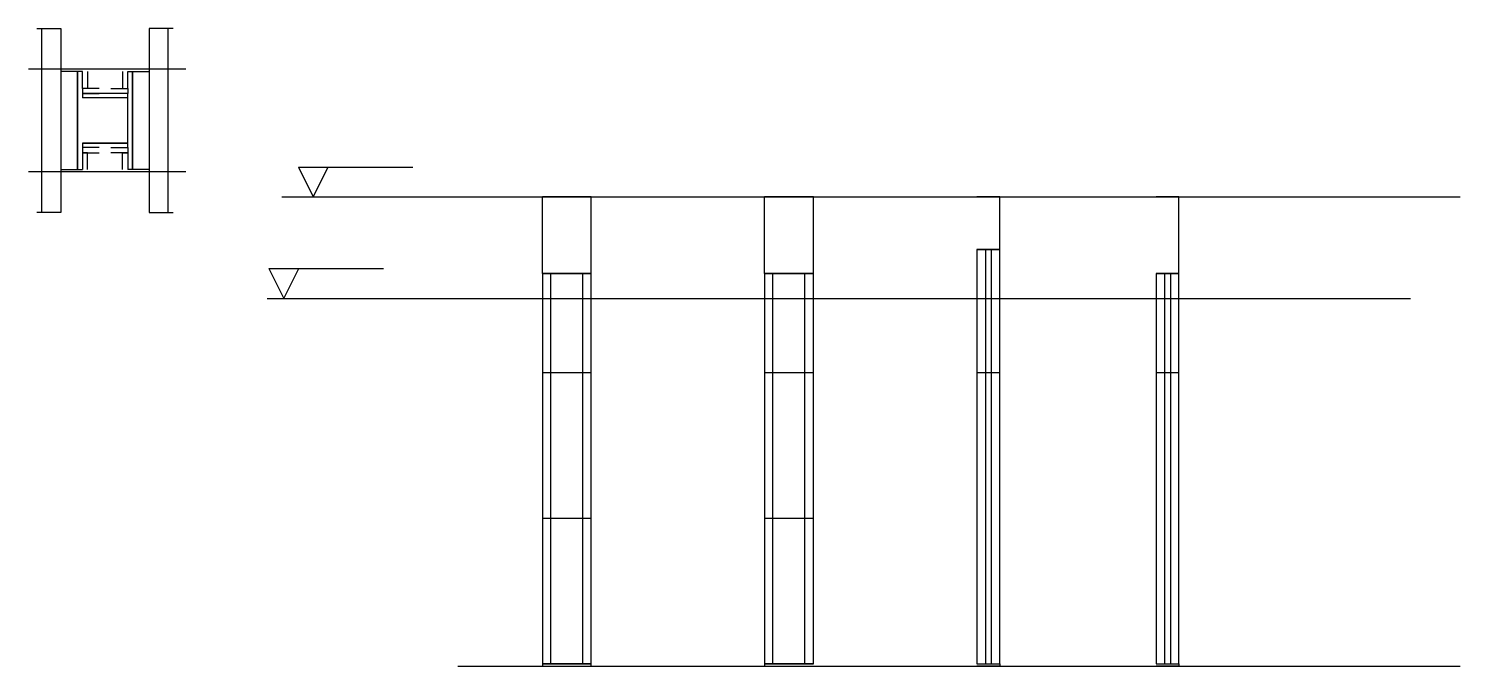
# Model space of a CAD drawing. Header units: metres. Extents: x 7955 to 9154, y 4066 to 4600.
import ezdxf

# ---------------------------------------------------------------- set-up
doc = ezdxf.new("R2010")
doc.units = ezdxf.units.M
for name, color, linetype in [('CHAPA', 7, 'Continuous'), ('COTA', 7, 'Continuous'), ('Hachura', 7, 'Continuous'), ('Madeira', 7, 'Continuous'), ('NIVEL 1° PAV.', 7, 'Continuous'), ('NIVEL 2° PAV.', 7, 'Continuous'), ('Nível', 7, 'Continuous'), ('Painéis', 7, 'Continuous'), ('Perfil Metálico', 7, 'Continuous'), ('SARR_2.2x7', 7, 'Continuous'), ('SARRAFO', 7, 'Continuous'), ('Sarrafo de Pressão', 7, 'Continuous')]:
    doc.layers.add(name, color=color, linetype=linetype)

msp = doc.modelspace()

# ---------------------------------------------------------------- linework, layer by layer
at = {"layer": 'CHAPA', "color": 7, "lineweight": 25}
for points in [[(7999.5, 4563.7), (7995.5, 4563.7), (7995.5, 4481.7), (7999.5, 4481.7)], [(7999.5, 4563.7), (7995.5, 4563.7), (7995.5, 4481.7), (7999.5, 4481.7)], [(8037.5, 4563.7), (8041.5, 4563.7), (8041.5, 4481.7), (8037.5, 4481.7)], [(8037.5, 4563.7), (8041.5, 4563.7), (8041.5, 4481.7), (8037.5, 4481.7)], [(8037.5, 4541.7), (8037.5, 4545.3), (7999.5, 4545.3), (7999.5, 4541.7)], [(8037.5, 4541.7), (8037.5, 4545.3), (7999.5, 4545.3), (7999.5, 4541.7)], [(8037.5, 4500.1), (8037.5, 4503.7), (7999.5, 4503.7), (7999.5, 4500.1)], [(8037.5, 4500.1), (8037.5, 4503.7), (7999.5, 4503.7), (7999.5, 4500.1)]]:
    msp.add_lwpolyline(points, dxfattribs=at)
at = {"layer": 'COTA', "color": 7, "lineweight": 25}
for p, q in [((8425.9, 4458.8), (8384.9, 4458.8)), ((8384.9, 4394.8), (8384.9, 4458.8)), ((8425.9, 4394.8), (8425.9, 4458.8)), ((8611.9, 4458.8), (8570.9, 4458.8)), ((8570.9, 4394.8), (8570.9, 4458.8)), ((8611.9, 4394.8), (8611.9, 4458.8))]:
    msp.add_line(p, q, dxfattribs=at)
for points in [[(8749, 4414.8), (8768, 4414.8), (8768, 4458.8), (8749, 4458.8)], [(8899.1, 4394.8), (8918.1, 4394.8), (8918.1, 4458.8), (8899.1, 4458.8)]]:
    msp.add_lwpolyline(points, dxfattribs=at)
at = {"layer": 'Hachura', "color": 7, "lineweight": 25}
for p, q in [((8086.3, 4565.7), (7954.5, 4565.7)), ((8086.3, 4479.7), (7954.5, 4479.7))]:
    msp.add_line(p, q, dxfattribs=at)
at = {"layer": 'Madeira', "color": 7, "lineweight": 25}
for points in [[(7981.5, 4481.7), (7995.5, 4481.7), (7995.5, 4563.7), (7981.5, 4563.7)], [(8055.5, 4481.7), (8041.5, 4481.7), (8041.5, 4563.7), (8055.5, 4563.7)]]:
    msp.add_lwpolyline(points, dxfattribs=at)
at = {"layer": 'NIVEL 1° PAV.', "color": 7, "lineweight": 25}
for p, q in [((8180.5, 4483.8), (8276.5, 4483.8)), ((8180.5, 4483.8), (8193, 4458.8)), ((8193, 4458.8), (8205.5, 4483.8)), ((8166.7, 4458.8), (9112.3, 4458.8)), ((8314.1, 4458.8), (9153.9, 4458.8))]:
    msp.add_line(p, q, dxfattribs=at)
at = {"layer": 'NIVEL 2° PAV.', "color": 7, "lineweight": 25}
for p, q in [((8155.8, 4398.8), (8251.8, 4398.8)), ((8155.8, 4398.8), (8168.3, 4373.8)), ((8168.3, 4373.8), (8180.8, 4398.8)), ((8154.4, 4373.8), (9112.3, 4373.8))]:
    msp.add_line(p, q, dxfattribs=at)
at = {"layer": 'Nível', "color": 7, "lineweight": 25}
for p, q in [((8314.1, 4458.8), (9153.9, 4458.8)), ((8314.1, 4065.8), (9153.9, 4065.8))]:
    msp.add_line(p, q, dxfattribs=at)
at = {"layer": 'Painéis', "color": 7, "lineweight": 25}
for p, q in [((8749, 4414.8), (8768, 4414.8)), ((8768, 4414.8), (8749, 4414.8)), ((8749, 4414.8), (8749, 4067.8)), ((8768, 4414.8), (8749, 4414.8)), ((8768, 4414.8), (8749, 4414.8)), ((8749, 4414.8), (8768, 4414.8)), ((8768, 4414.8), (8749, 4414.8)), ((8768, 4414.8), (8749, 4414.8)), ((8768, 4414.8), (8749, 4414.8)), ((8768, 4067.8), (8768, 4414.8)), ((8425.9, 4394.8), (8384.9, 4394.8)), ((8384.9, 4394.8), (8425.9, 4394.8)), ((8384.9, 4394.8), (8384.9, 4065.8)), ((8384.9, 4394.8), (8384.9, 4394.8)), ((8384.9, 4394.8), (8425.9, 4394.8)), ((8425.9, 4394.8), (8384.9, 4394.8)), ((8384.9, 4394.8), (8425.9, 4394.8)), ((8384.9, 4394.8), (8384.9, 4394.8)), ((8384.9, 4394.8), (8425.9, 4394.8)), ((8425.9, 4065.8), (8425.9, 4394.8)), ((8570.9, 4394.8), (8611.9, 4394.8)), ((8570.9, 4394.8), (8570.9, 4067.8)), ((8570.9, 4394.8), (8570.9, 4394.8)), ((8570.9, 4394.8), (8611.9, 4394.8)), ((8570.9, 4394.8), (8611.9, 4394.8)), ((8570.9, 4394.8), (8570.9, 4394.8)), ((8570.9, 4394.8), (8611.9, 4394.8)), ((8611.9, 4067.8), (8611.9, 4394.8)), ((8899.1, 4394.8), (8918.1, 4394.8)), ((8918.1, 4394.8), (8899.1, 4394.8)), ((8899.1, 4394.8), (8899.1, 4067.8)), ((8918.1, 4394.8), (8899.1, 4394.8)), ((8918.1, 4394.8), (8899.1, 4394.8)), ((8899.1, 4394.8), (8918.1, 4394.8)), ((8918.1, 4394.8), (8899.1, 4394.8)), ((8918.1, 4394.8), (8899.1, 4394.8)), ((8918.1, 4394.8), (8899.1, 4394.8)), ((8918.1, 4067.8), (8918.1, 4394.8)), ((8384.9, 4311.8), (8425.9, 4311.8)), ((8570.9, 4311.8), (8611.9, 4311.8)), ((8749, 4311.8), (8768, 4311.8)), ((8899.1, 4311.8), (8918.1, 4311.8)), ((8384.9, 4189.8), (8425.9, 4189.8)), ((8570.9, 4189.8), (8611.9, 4189.8)), ((8384.9, 4067.8), (8425.9, 4067.8)), ((8570.9, 4067.8), (8611.9, 4067.8))]:
    msp.add_line(p, q, dxfattribs=at)
for points in [[(7999.5, 4503.7), (8037.5, 4503.7), (8037.5, 4541.7), (7999.5, 4541.7)], [(8384.9, 4394.8), (8425.9, 4394.8), (8425.9, 4394.8), (8384.9, 4394.8)], [(8384.9, 4394.8), (8425.9, 4394.8), (8425.9, 4394.8), (8384.9, 4394.8)], [(8570.9, 4394.8), (8611.9, 4394.8), (8611.9, 4394.8), (8570.9, 4394.8)], [(8570.9, 4394.8), (8611.9, 4394.8), (8611.9, 4394.8), (8570.9, 4394.8)], [(8425.9, 4067.8), (8384.9, 4067.8), (8384.9, 4065.8), (8425.9, 4065.8)], [(8611.9, 4067.8), (8570.9, 4067.8), (8570.9, 4065.8), (8611.9, 4065.8)], [(8749, 4067.8), (8768, 4067.8), (8768, 4065.8), (8749, 4065.8)], [(8899.1, 4067.8), (8918.1, 4067.8), (8918.1, 4065.8), (8899.1, 4065.8)]]:
    msp.add_lwpolyline(points, dxfattribs=at)
at = {"layer": 'Perfil Metálico', "color": 7, "lineweight": 25}
for points in [[(7961.5, 4599.7), (7981.5, 4599.7), (7981.5, 4445.7), (7961.5, 4445.7)], [(7977.5, 4445.7), (7965.5, 4445.7), (7965.5, 4599.7), (7977.5, 4599.7)], [(8075.5, 4599.7), (8055.5, 4599.7), (8055.5, 4445.7), (8075.5, 4445.7)], [(8059.5, 4445.7), (8071.5, 4445.7), (8071.5, 4599.7), (8059.5, 4599.7)]]:
    msp.add_lwpolyline(points, dxfattribs=at)
at = {"layer": 'SARR_2.2x7', "color": 7, "lineweight": 25}
for p, q in [((8756, 4414.8), (8756, 4414.8)), ((8756, 4414.8), (8756, 4311.8)), ((8756, 4414.8), (8756, 4414.8)), ((8761, 4414.8), (8761, 4414.8)), ((8761, 4414.8), (8761, 4311.8)), ((8761, 4414.8), (8761, 4414.8)), ((8906.1, 4394.8), (8906.1, 4394.8)), ((8906.1, 4394.8), (8906.1, 4394.8)), ((8906.1, 4394.8), (8906.1, 4311.8)), ((8911.1, 4394.8), (8911.1, 4394.8)), ((8911.1, 4394.8), (8911.1, 4394.8)), ((8911.1, 4394.8), (8911.1, 4311.8)), ((8756, 4311.8), (8756, 4067.8)), ((8761, 4311.8), (8761, 4067.8)), ((8906.1, 4311.8), (8906.1, 4067.8)), ((8911.1, 4311.8), (8911.1, 4067.8))]:
    msp.add_line(p, q, dxfattribs=at)
at = {"layer": 'SARRAFO', "color": 7, "lineweight": 25}
for points in [[(8003.9, 4563.7), (8003.9, 4549.7), (7999.5, 4549.7), (7999.5, 4563.7)], [(8033.1, 4563.7), (8033.1, 4549.7), (8037.5, 4549.7), (8037.5, 4563.7)], [(8013.5, 4549.7), (7999.5, 4549.7), (7999.5, 4545.3), (8013.5, 4545.3)], [(8023.5, 4549.7), (8037.5, 4549.7), (8037.5, 4545.3), (8023.5, 4545.3)], [(8013.5, 4500.1), (7999.5, 4500.1), (7999.5, 4495.7), (8013.5, 4495.7)], [(8023.5, 4500.1), (8037.5, 4500.1), (8037.5, 4495.7), (8023.5, 4495.7)], [(8003.9, 4481.7), (8003.9, 4495.7), (7999.5, 4495.7), (7999.5, 4481.7)], [(8033.1, 4481.7), (8033.1, 4495.7), (8037.5, 4495.7), (8037.5, 4481.7)]]:
    msp.add_lwpolyline(points, dxfattribs=at)
at = {"layer": 'Sarrafo de Pressão', "color": 7, "lineweight": 25}
for p, q in [((8391.9, 4311.8), (8391.9, 4394.8)), ((8391.9, 4394.8), (8391.9, 4394.8)), ((8391.9, 4394.8), (8391.9, 4394.8)), ((8418.9, 4311.8), (8418.9, 4394.8)), ((8418.9, 4394.8), (8418.9, 4394.8)), ((8418.9, 4394.8), (8418.9, 4394.8)), ((8577.9, 4311.8), (8577.9, 4394.8)), ((8577.9, 4394.8), (8577.9, 4394.8)), ((8577.9, 4394.8), (8577.9, 4394.8)), ((8604.9, 4311.8), (8604.9, 4394.8)), ((8604.9, 4394.8), (8604.9, 4394.8)), ((8604.9, 4394.8), (8604.9, 4394.8)), ((8391.9, 4189.8), (8391.9, 4311.8)), ((8418.9, 4189.8), (8418.9, 4311.8)), ((8577.9, 4189.8), (8577.9, 4311.8)), ((8604.9, 4189.8), (8604.9, 4311.8)), ((8391.9, 4067.8), (8391.9, 4189.8)), ((8418.9, 4067.8), (8418.9, 4189.8)), ((8577.9, 4067.8), (8577.9, 4189.8)), ((8604.9, 4067.8), (8604.9, 4189.8)), ((8391.9, 4067.8), (8391.9, 4067.8)), ((8418.9, 4067.8), (8418.9, 4067.8)), ((8577.9, 4067.8), (8577.9, 4067.8)), ((8604.9, 4067.8), (8604.9, 4067.8))]:
    msp.add_line(p, q, dxfattribs=at)

doc.saveas('drawing.dxf')
